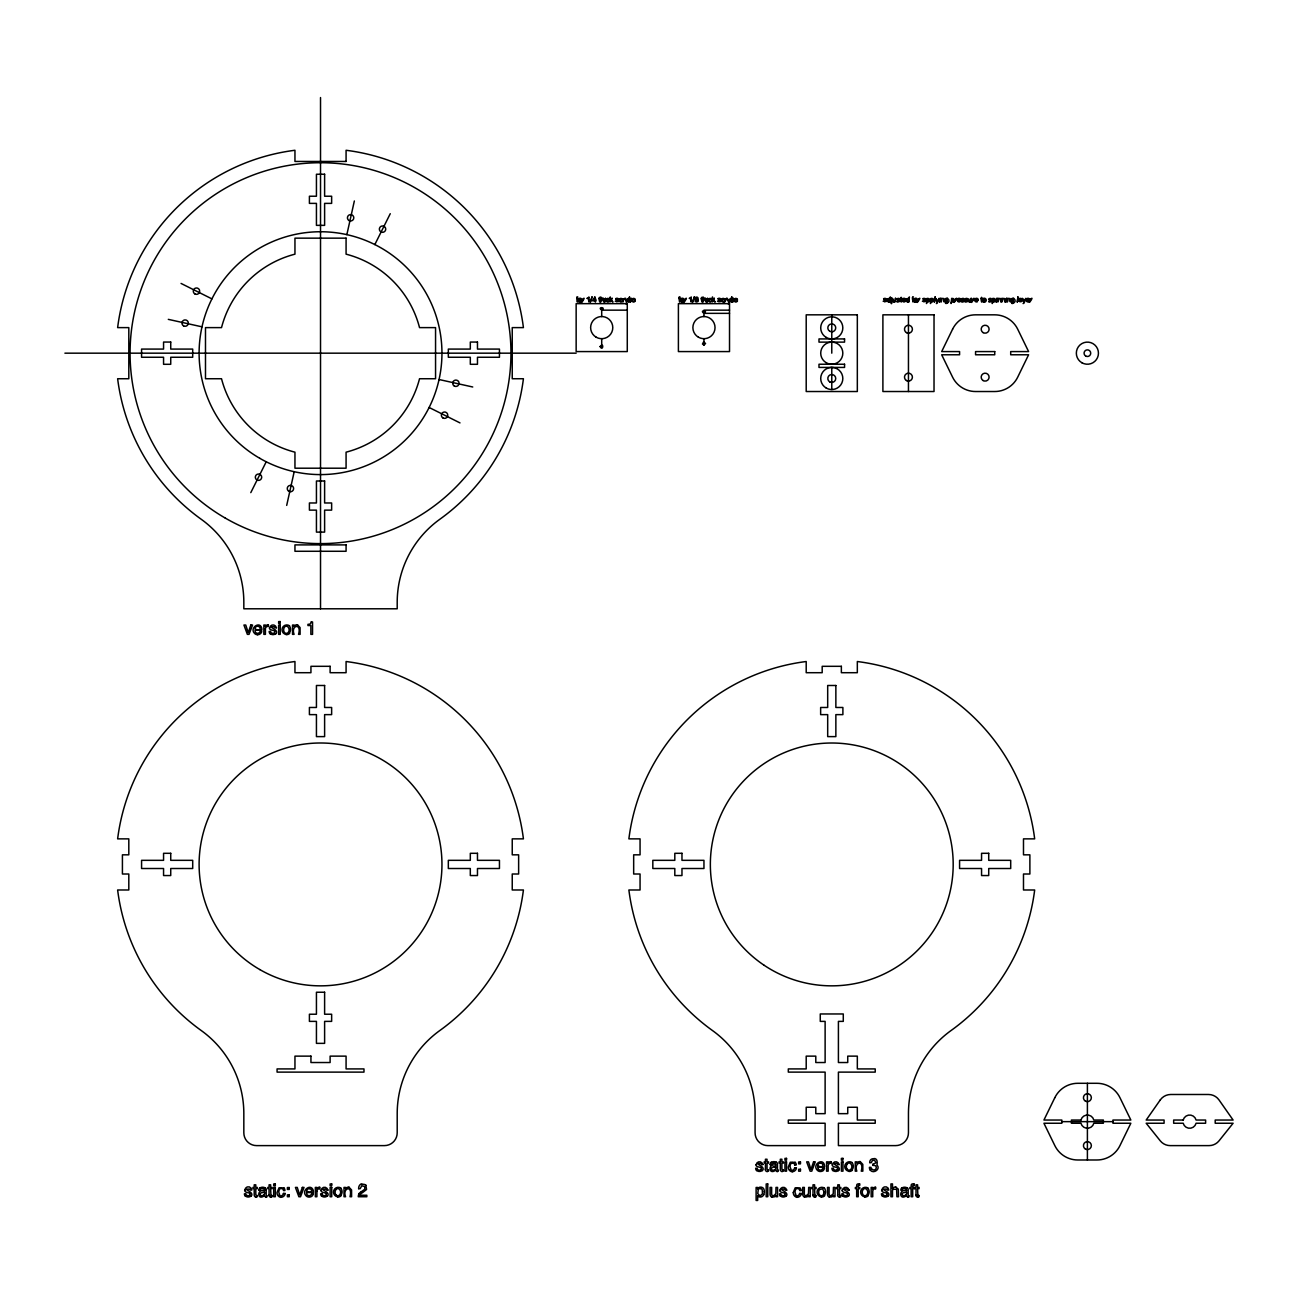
<?xml version="1.0" encoding="UTF-8"?>
<svg xmlns="http://www.w3.org/2000/svg" width="1298" height="1298" viewBox="0 0 1298 1298"><rect width="100%" height="100%" fill="white"/><g stroke="black" fill="none" stroke-linecap="round" stroke-linejoin="round"><path stroke-width="1.5" d="M891.288 302.645C891.872 289.243 892.521 307.35 891.028 302.969M895.263 301.493C895.49 292.748 896.318 303.57 893.576 301.266M970.936 301.493C971.245 292.877 971.861 303.716 969.265 301.266M885.658 299.449L884.133 298.994M924.874 299.449L923.413 298.929M1021.153 299.449L1019.611 299.027M899.06 301.039L897.389 301.396M963.635 301.039L962.013 301.428M967.205 301.039L965.534 301.396M990.974 301.039L989.303 301.396M617.734 300.665L616.55 301.639M719.984 300.665L718.8 301.639M885.658 300.665L884.473 301.639M924.89 300.665L923.689 301.639M1021.169 300.665L1019.936 301.639M941.845 299.708L941.196 302.045L941.196 298.329L943.922 298.556L944.246 302.045L943.565 299.319M998.503 299.708L997.854 302.045L997.854 298.329L1000.58 298.556L1000.904 302.045L1000.223 299.367M1002.462 299.708L1001.829 302.045L1001.829 298.329L1004.538 298.556L1004.863 302.045L1004.198 299.367M1008.011 299.708L1007.378 302.045L1007.378 298.329L1010.087 298.556L1010.412 302.045L1009.747 299.367M718.297 299.319L718.135 298.508M883.987 299.319C881.829 298.005 889.13 297.534 886.323 301.477M923.202 299.319C921.045 298.005 928.362 297.534 925.539 301.477M1019.482 299.319C1017.324 298.005 1024.641 297.534 1021.818 301.477M616.047 299.319L615.901 298.508M264.614 1190.493L264.224 1188.968L262.472 1188.514M906.604 1190.493L906.329 1189.082L904.592 1188.514M576.831 297.323L576.766 298.345M679.081 297.323L679.016 298.345M912.51 297.323L912.445 298.345M286.696 505.393L294.192 471.709M346.858 234.646L354.354 200.963M775.847 1164.955L775.474 1163.414L773.705 1162.943M763.808 1194.744L764.295 1192.602A10.287 10.287 0 0 0 764.311 1191.596M250.79 492.64L266.22 461.78M374.83 244.576L390.26 213.699M264.484 1190.769C256.533 1188.335 257.134 1201.591 264.695 1195.49A1.85 1.85 0 0 0 266.074 1197.227M775.733 1165.198C767.751 1162.602 768.416 1176.085 775.944 1169.936A1.85 1.85 0 0 0 777.307 1171.672M906.523 1190.688C898.443 1188.319 899.157 1201.575 906.685 1195.49A1.85 1.85 0 0 0 908.065 1197.227M284.23 627.242C287.231 623.705 290.736 629.319 288.448 632.175A2.45 2.45 0 0 1 284.311 632.304A4.949 4.949 0 0 1 284.343 627.307M335.728 1189.601C338.729 1186.08 342.218 1191.678 339.93 1194.549A2.45 2.45 0 0 1 335.809 1194.679M846.977 1164.046C849.979 1160.509 853.467 1166.123 851.18 1168.979A2.45 2.45 0 0 1 847.059 1169.109M862.845 1189.601C865.847 1186.08 869.352 1191.678 867.064 1194.549A2.45 2.45 0 0 1 862.927 1194.679A4.949 4.949 0 0 1 862.959 1189.666M583.224 298.848C586.647 295.327 578.486 308.178 583.159 298.962M623.64 298.848L625.652 298.329L626.658 301.363L628.346 298.329L626.885 302.304A3.488 3.488 0 0 1 626.009 303.91M685.474 298.848C688.995 295.344 680.509 308.113 685.409 298.962M725.89 298.848C729.346 295.344 720.974 308.064 725.825 298.962M918.903 298.848C922.586 295.409 913.597 308.324 918.838 298.962M955.75 298.848C959.449 295.441 950.525 308.259 955.685 298.962M973.192 298.848C976.907 295.441 967.805 308.291 973.111 298.962M1031.034 298.848C1034.717 295.457 1025.972 308.064 1030.969 298.962M576.896 297.177L577.74 296.869M679.146 297.177L679.99 296.869M912.575 297.177L913.419 296.869M697.886 299.075C699.168 296.236 693.83 296.528 695.322 299.14M617.751 301.59L615.268 301.25L617.426 299.789M719.936 301.655L717.518 301.25L719.676 299.789M885.625 301.655L883.192 301.25L885.35 299.789M924.841 301.655L922.424 301.25L924.582 299.789M1021.12 301.655L1018.703 301.25L1020.861 299.789M616.177 299.027L617.588 298.946M718.427 299.027L719.838 298.946M904.657 301.314L902.84 300.455L905.566 300.39A4.608 4.608 0 0 0 905.517 299.562M959.709 301.363L957.908 300.455L960.65 300.39A4.608 4.608 0 0 0 960.601 299.562M977.134 301.363L975.35 300.455L978.075 300.39M1028.649 301.363L1026.848 300.455L1029.59 300.39M275.906 633.813C280.011 629.206 264.792 626.334 274.689 626.756A1.85 1.85 0 0 1 275.062 627.729L276.539 627.729M251.163 1196.188C255.219 1191.613 240.081 1188.676 249.93 1189.13A1.85 1.85 0 0 1 250.319 1190.088L251.796 1190.088A3.375 3.375 0 0 0 244.9 1190.298M327.404 1196.188C331.607 1191.532 316.274 1188.79 326.171 1189.13A1.85 1.85 0 0 1 326.561 1190.088L328.037 1190.088M762.413 1170.618C766.696 1165.977 751.266 1163.122 761.18 1163.56A1.85 1.85 0 0 1 761.553 1164.533L763.029 1164.533M786.182 1196.188C790.206 1191.678 775.117 1188.66 784.966 1189.13A1.85 1.85 0 0 1 785.339 1190.088L786.815 1190.088M838.654 1170.618C842.743 1165.993 827.54 1163.122 837.421 1163.56A1.85 1.85 0 0 1 837.81 1164.533L839.287 1164.533M848.584 1196.188C852.737 1191.629 837.453 1188.611 847.367 1189.13A1.85 1.85 0 0 1 847.74 1190.088L849.216 1190.088M888.189 1196.188C892.245 1191.613 877.107 1188.676 886.972 1189.13A1.85 1.85 0 0 1 887.345 1190.088L888.822 1190.088A3.375 3.375 0 0 0 881.942 1190.298M893.284 1189.26L896.594 1189.26L896.918 1196.74L898.524 1196.74L898.33 1189.146L895.863 1187.216M894.971 301.866C891.986 304.446 892.635 294.906 893.495 300.941M970.644 301.866C967.497 304.413 968.503 294.662 969.168 300.941M697.691 299.254C700.563 302.775 692.629 302.71 695.696 299.384M326.22 1195.344L326.398 1193.381A7.139 7.139 0 0 0 325.052 1192.911L323.689 1192.554A6.522 6.522 0 0 1 321.904 1191.921A2.093 2.093 0 0 1 320.882 1190.266M761.212 1169.774L761.455 1167.875A7.139 7.139 0 0 0 760.044 1167.356L758.681 1166.983A6.522 6.522 0 0 1 756.912 1166.35A2.093 2.093 0 0 1 755.89 1164.712M837.47 1169.774L837.697 1167.875A7.139 7.139 0 0 0 836.285 1167.356L834.922 1166.983A6.522 6.522 0 0 1 833.154 1166.35A2.093 2.093 0 0 1 832.132 1164.712M847.399 1195.344L847.626 1193.43A7.139 7.139 0 0 0 846.231 1192.911L844.868 1192.554A6.522 6.522 0 0 1 843.1 1191.921A2.093 2.093 0 0 1 842.061 1190.266M249.897 1195.393L250.141 1193.381A7.139 7.139 0 0 0 248.794 1192.911L247.431 1192.554A6.522 6.522 0 0 1 245.663 1191.921A2.093 2.093 0 0 1 244.641 1190.266M784.917 1195.393L785.176 1193.381A7.139 7.139 0 0 0 783.83 1192.911L782.467 1192.554A6.522 6.522 0 0 1 780.698 1191.921A2.093 2.093 0 0 1 779.66 1190.266M886.923 1195.393L887.183 1193.381A7.139 7.139 0 0 0 885.836 1192.911L884.473 1192.554A6.522 6.522 0 0 1 882.689 1191.921A2.093 2.093 0 0 1 881.667 1190.266M361.298 1191.71L364.819 1189.211L364.657 1186.469L361.704 1185.837L360.179 1188.692L358.572 1188.692M263.478 1195.247C260.006 1197.665 258.497 1192.181 262.991 1192.473M774.728 1169.693C771.223 1172.159 769.795 1166.545 774.241 1166.902M905.469 1195.247C902.029 1197.697 900.569 1191.97 904.982 1192.473M897.681 298.816L898.816 299.011M962.272 298.816L963.392 299.011M965.826 298.816L966.961 299.011M989.595 298.816L990.731 299.011M361.315 1184.409L362.158 1184.263M601.818 310.141C606.783 307.042 596.593 306.62 601.704 310.157L627.275 310.157M599.838 302.093L598.913 298.832M702.072 302.093L701.163 298.832M936.345 303.57L937.188 303.229A8.242 8.242 0 0 0 937.594 302.304L939.071 298.329L937.383 301.363L935.663 298.329L937.042 302.158M768.27 1169.952L767.053 1169.433L767.037 1163.138L768.53 1163.138L768.53 1161.856L767.037 1161.856L767.037 1159.244L765.447 1159.244L765.447 1161.856L764.197 1161.856L764.197 1163.138L765.447 1163.138L765.447 1169.303M783.165 1169.952L781.899 1169.271L781.899 1163.138L783.392 1163.138L783.392 1161.856L781.899 1161.856L781.899 1159.244L780.309 1159.244L780.309 1161.856L779.06 1161.856L779.06 1163.138L780.309 1163.138L780.309 1169.303A2.239 2.239 0 0 0 782.159 1171.656M256.939 1195.523L255.82 1195.004L255.787 1188.692L257.28 1188.692L257.28 1187.41L255.787 1187.41L255.787 1184.814L254.213 1184.814L254.213 1187.41L252.948 1187.41L252.948 1188.692L254.213 1188.692L254.213 1194.858A2.239 2.239 0 0 0 256.047 1197.21M271.882 1195.523L271.087 1195.474M815.809 1195.523L815.03 1195.474M840.585 1195.523L839.79 1195.474M918.854 1195.507L918.027 1195.474M703.954 313.353C709.276 309.914 698.632 309.881 703.954 313.353L729.525 313.353M703.954 345.073L705.56 343.483L703.613 341.909L702.461 344.035L703.954 345.073L703.954 338.681M908.211 1196.934L908.357 1196.934A3.05 3.05 0 0 0 908.973 1196.853L909.217 1195.62M257.539 626.204C261.563 626.366 261.206 632.353 255.089 628.962A2.758 2.758 0 0 1 257.523 626.074M820.287 1163.008C824.295 1163.17 823.938 1169.174 817.837 1165.766M782.24 1171.315L782.37 1171.315A4.154 4.154 0 0 0 783.392 1171.185L783.392 1169.936M256.128 1196.886L256.258 1196.886A4.154 4.154 0 0 0 257.28 1196.74L257.28 1195.49M917.929 1196.886L918.059 1196.886A4.154 4.154 0 0 0 919.081 1196.74L919.081 1195.49M271.039 1196.886L271.12 1196.886A4.154 4.154 0 0 0 272.142 1196.74L272.142 1195.49M814.966 1196.886L815.047 1196.886A4.154 4.154 0 0 0 816.085 1196.74L816.069 1195.49M839.741 1196.886L839.822 1196.886A4.154 4.154 0 0 0 840.844 1196.74L840.844 1195.49M777.47 1171.364L777.616 1171.364A3.05 3.05 0 0 0 778.216 1171.283L778.476 1170.05M873.554 1164.079L875.907 1162.765L874.625 1160.25L872.467 1160.38L871.266 1162.667L869.709 1162.797A4.835 4.835 0 0 1 870.228 1160.412A3.326 3.326 0 0 1 872.516 1158.806C878.519 1156.94 877.107 1164.209 876.977 1165.02C880.985 1168.849 873.7 1174.203 870.39 1170.293M266.187 1196.934L266.366 1196.934A3.05 3.05 0 0 0 266.982 1196.853L267.226 1195.62M767.329 1171.315L767.507 1171.315A4.154 4.154 0 0 0 768.53 1171.185L768.53 1169.936M578.016 298.345L577.383 298.264A3.699 3.699 0 0 1 577.415 297.696M600.147 298.329L599.546 297.291L598.913 298.329M680.266 298.345L679.633 298.264A3.699 3.699 0 0 1 679.665 297.696M702.396 298.329L701.796 297.291L701.163 298.329M901.753 298.329L901.153 297.291L900.52 298.329M927.113 298.345L926.496 303.537L927.129 301.639A1.704 1.704 0 0 0 929.384 301.314A1.704 1.704 0 0 0 929.352 299.043A1.704 1.704 0 0 0 927.096 298.816M931.072 298.345L930.455 303.537L931.088 301.639A1.704 1.704 0 0 0 933.359 301.314A1.704 1.704 0 0 0 933.327 299.043A1.704 1.704 0 0 0 931.055 298.816M947.605 298.362C952.197 302.093 944.068 305.16 945.674 302.515M951.677 298.345L951.061 303.537L951.694 301.639M982.18 298.329L981.58 297.291L980.947 298.329M992.873 298.345L992.256 303.537L992.889 301.639A1.704 1.704 0 0 0 995.16 301.314A1.704 1.704 0 0 0 995.128 299.043A1.704 1.704 0 0 0 992.856 298.816M1013.77 298.362C1018.297 302.077 1010.331 305.225 1011.84 302.515M587.134 298.524L588.302 298.524L588.967 302.045L588.967 297.08M689.384 298.524L690.552 298.524L691.217 302.045L691.217 297.08M578.016 298.832L577.383 302.045L576.766 298.832M600.147 298.832L599.546 301.266M680.266 298.832L679.633 302.045L679.016 298.832M702.396 298.832L701.796 301.266M901.753 298.832L901.153 301.266M913.678 298.832L913.062 302.045L912.445 298.832M982.18 298.832L981.58 301.266M898.962 299.4C900.877 297.339 894.111 298.637 897.81 300.373M963.538 299.4C965.517 297.388 958.638 298.589 962.402 300.373M967.107 299.4C969.022 297.339 962.272 298.637 965.955 300.373M990.877 299.4C992.613 297.242 986.058 298.67 989.725 300.373M609.265 299.578C606.555 296.317 605.777 303.618 609.265 300.73M622.326 299.578C619.584 296.285 618.854 303.635 622.326 300.73M634.998 299.578C632.272 296.301 631.542 303.635 634.998 300.73M711.515 299.578C708.789 296.301 708.027 303.635 711.515 300.73M724.576 299.578C721.818 296.252 721.071 303.586 724.576 300.73M737.248 299.578C734.554 296.317 733.776 303.618 737.248 300.73M889.795 302.045L890.363 296.918L889.763 298.8A1.704 1.704 0 0 0 887.475 299.173A1.704 1.704 0 0 0 887.572 301.444A1.704 1.704 0 0 0 889.844 301.59M908.811 302.045L909.379 296.918L908.778 298.8A1.704 1.704 0 0 0 906.491 299.173A1.704 1.704 0 0 0 906.588 301.444A1.704 1.704 0 0 0 908.86 301.59M729.525 310.157L703.954 310.157L703.954 316.55M64.9 353.17L576.15 353.17M311.309 621.953L312.542 621.953L312.542 634.365L310.871 634.365L310.871 625.539L307.934 625.539L307.934 624.338A7.545 7.545 0 0 0 310.319 623.851A3.213 3.213 0 0 0 311.196 621.953M1061.829 1121.65L1112.954 1121.65M770.136 1164.695L771.596 1164.695A2.288 2.288 0 0 1 773.722 1162.716M794.733 1164.987L796.258 1164.987A3.926 3.926 0 0 0 795.155 1162.262M794.733 1167.875L796.258 1167.875M822.948 1168.249L824.49 1168.249A3.991 3.991 0 0 1 823.273 1170.39M258.886 1190.266L260.346 1190.266M902.337 1190.266L900.877 1190.266A2.937 2.937 0 0 1 901.899 1187.767M801.207 1190.542L799.698 1190.542A2.872 2.872 0 0 0 799.065 1189.098A2.255 2.255 0 0 0 797.475 1188.595M306.539 1192.57L313.37 1192.408A11.504 11.504 0 0 0 313.256 1190.526M283.483 1193.43L285.008 1193.43M799.698 1193.43L801.207 1193.43M311.698 1193.803L313.24 1193.803M322.164 1193.803L320.655 1193.803A3.667 3.667 0 0 0 321.563 1196.172M360.017 1195.247L366.831 1195.247L366.831 1196.74L358.28 1196.74A7.399 7.399 0 0 1 358.913 1193.917M981.645 302.109L980.947 298.832M901.218 302.109L900.52 298.832M830.801 1161.661L830.606 1161.645A2.401 2.401 0 0 0 828.968 1162.327A4.04 4.04 0 0 0 828.043 1163.446L828.075 1161.856L826.583 1161.856L826.583 1171.169L828.156 1171.169L828.156 1165.815A2.531 2.531 0 0 1 830.606 1163.203M875.387 1187.216L875.209 1187.199A2.401 2.401 0 0 0 873.554 1187.881A4.04 4.04 0 0 0 872.629 1189L872.662 1187.41L871.169 1187.41L871.169 1196.74L872.743 1196.74L872.743 1191.369A2.531 2.531 0 0 1 875.193 1188.757M268.053 624.841L267.988 624.841A2.401 2.401 0 0 0 266.236 625.506A4.04 4.04 0 0 0 265.295 626.626L265.344 625.036L263.851 625.036L263.851 634.365L265.409 634.365L265.409 628.995M1023.067 303.57L1023.944 303.229A8.242 8.242 0 0 0 1024.365 302.304L1025.842 298.329L1024.154 301.363L1022.435 298.329L1023.814 302.158M319.551 1187.216L319.519 1187.216A2.401 2.401 0 0 0 317.718 1187.881A4.04 4.04 0 0 0 316.793 1189L316.826 1187.41L315.333 1187.41L315.333 1196.74L316.907 1196.74L316.907 1191.369M297.518 624.857L300.081 627.567L300.114 634.365L298.524 634.365C302.045 622.586 290.492 625.068 294.078 634.365L292.521 634.365L292.521 625.036L293.997 625.036L293.997 626.366M860.266 1161.661L862.813 1164.371L862.845 1171.169L861.255 1171.169C864.598 1159.406 853.419 1161.807 856.826 1171.169L855.252 1171.169L855.252 1161.856L856.745 1161.856L856.745 1163.17A4.072 4.072 0 0 1 860.266 1161.564M349.016 1187.232L351.563 1189.941L351.596 1196.74L350.006 1196.74C353.186 1184.425 342.023 1187.946 345.576 1196.74L344.002 1196.74L344.002 1187.41L345.495 1187.41L345.495 1188.741M168.302 319.357L202.001 326.836M439.049 379.519L472.748 386.999M829.503 1196.853L830.152 1196.967A5.208 5.208 0 0 0 830.785 1196.983A3.31 3.31 0 0 0 833.592 1195.377L833.543 1196.74L835.02 1196.74L835.02 1187.41L833.446 1187.41L833.267 1193.706L831.288 1195.572A3.277 3.277 0 0 1 830.769 1195.604M804.728 1196.853L805.377 1196.967A5.208 5.208 0 0 0 806.009 1196.983A3.31 3.31 0 0 0 808.816 1195.377L808.768 1196.74L810.244 1196.74L810.244 1187.41L808.686 1187.41L808.492 1193.706L806.529 1195.572A3.277 3.277 0 0 1 805.993 1195.604M772.05 1196.853L772.699 1196.967A5.208 5.208 0 0 0 773.332 1196.983A3.31 3.31 0 0 0 776.139 1195.377L776.09 1196.74L777.567 1196.74L777.567 1187.41L775.993 1187.41L775.847 1193.592L774.03 1195.555A3.277 3.277 0 0 1 773.316 1195.604M990.325 299.903C994.544 301.931 986.675 302.759 989.157 301.12M966.556 299.903C970.774 301.947 962.921 302.726 965.388 301.12M962.986 299.903C967.205 301.963 959.417 302.759 961.834 301.12M898.411 299.903C902.629 301.947 894.76 302.726 897.243 301.12M181.055 283.435L211.915 298.881M429.119 407.475L459.995 422.905M917.881 1195.409L917.589 1188.692L919.081 1188.692L919.081 1187.41L917.589 1187.41L917.589 1184.814L916.015 1184.814L916.015 1187.41L914.749 1187.41L914.749 1188.692L916.015 1188.692L916.015 1194.858M839.579 1195.361L839.352 1188.692L840.844 1188.692L840.844 1187.41L839.352 1187.41L839.352 1184.814L837.778 1184.814L837.778 1187.41L836.512 1187.41L836.512 1188.692L837.778 1188.692L837.778 1194.858M814.884 1195.409L814.592 1188.692L816.069 1188.692L816.069 1187.41L814.592 1187.41L814.592 1184.814L813.002 1184.814L813.002 1187.41L811.737 1187.41L811.737 1188.692L813.002 1188.692L813.002 1194.858M270.941 1195.409L270.649 1188.692L272.142 1188.692L272.142 1187.41L270.649 1187.41L270.649 1184.814L269.075 1184.814L269.075 1187.41L267.81 1187.41L267.81 1188.692L269.075 1188.692L269.075 1194.858M795.074 1162.343L790.271 1162.229L788.275 1167.016A4.494 4.494 0 0 0 792.218 1171.818M283.824 1187.913L279.038 1187.784L277.026 1192.586A4.494 4.494 0 0 0 280.985 1197.389M1011.548 301.671C1014.436 301.574 1014.16 303.115 1012.018 302.905M945.382 301.671C948.384 301.574 947.881 303.213 945.853 302.905M365.906 1185.382L366.555 1189.503L362.466 1192.684A5.711 5.711 0 0 0 359.773 1195.101M728.567 302.158L727.188 298.329L728.908 301.363L730.596 298.329L729.135 302.304A3.488 3.488 0 0 1 728.259 303.91M626.317 302.158C624.549 291.515 621.677 308.372 623.575 298.962M313.24 1190.526C311.244 1182.867 300.73 1190.542 306.068 1195.799A4.072 4.072 0 0 0 309.021 1197.081A5.435 5.435 0 0 0 310.303 1196.934A4.121 4.121 0 0 0 312.104 1196.026A3.991 3.991 0 0 0 313.272 1193.819M720.65 301.574L720.617 299.4M618.4 301.574L618.367 299.4M793.24 1192.586L795.236 1187.784L800.022 1187.913A3.926 3.926 0 0 1 801.109 1190.542M1087.4 1083.295L1087.4 1159.99M914.246 1183.808L914.246 1185.236M908.454 314.83L908.454 391.525M908.178 1195.134L908.178 1189.763A2.288 2.288 0 0 0 907.059 1187.686M892.489 1188.676L892.489 1183.906L890.931 1183.906L890.931 1196.74L892.489 1196.74L892.489 1191.791A3.732 3.732 0 0 1 893.138 1189.179M875.712 1187.248L875.712 1188.903M872.791 1164.03L872.791 1165.426M859.779 1183.808L859.779 1185.236M831.775 314.83L831.775 353.17M831.775 367.431L831.775 389.53M831.126 1161.694L831.126 1163.332M777.437 1169.563L777.437 1164.209A2.288 2.288 0 0 0 776.318 1162.116M757.626 1188.692L757.626 1187.459L756.117 1187.459L756.117 1200.455L757.675 1200.455L757.675 1195.685M706.063 299.66L706.063 302.045L704.619 298.8L703.029 302.045L703.029 296.918L703.646 298.832M603.813 299.66L603.813 302.045L602.418 298.8L600.779 302.045L600.779 296.918L601.396 298.832M601.704 308.551L601.704 316.55M601.704 338.681L601.704 346.663M320.525 97.545L320.525 608.794M319.876 1187.248L319.876 1188.903M268.378 624.873L268.378 626.528M266.187 1189.763L266.187 1195.134M691.039 297.339A2.093 2.093 0 0 1 689.384 298.134M703.419 298.654A1.655 1.655 0 0 1 706.388 299.66M711.791 300.844A1.801 1.801 0 0 1 709.049 301.639A1.801 1.801 0 0 1 708.984 298.783A1.801 1.801 0 0 1 711.758 299.465M718.281 298.67A1.639 1.639 0 0 1 720.828 299.157M724.852 300.844A1.801 1.801 0 0 1 722.126 301.639A1.801 1.801 0 0 1 722.061 298.783A1.801 1.801 0 0 1 724.819 299.465M737.524 300.844A1.801 1.801 0 0 1 734.782 301.639A1.801 1.801 0 0 1 734.717 298.783A1.801 1.801 0 0 1 737.491 299.465M588.789 297.339A2.093 2.093 0 0 1 587.134 298.134M601.169 298.654A1.655 1.655 0 0 1 604.138 299.66M609.541 300.844A1.801 1.801 0 0 1 606.799 301.639A1.801 1.801 0 0 1 606.734 298.783A1.801 1.801 0 0 1 609.508 299.465M616.031 298.67A1.639 1.639 0 0 1 618.578 299.157M622.602 300.844A1.801 1.801 0 0 1 619.876 301.639A1.801 1.801 0 0 1 619.811 298.783A1.801 1.801 0 0 1 622.569 299.465M635.274 300.844A1.801 1.801 0 0 1 632.532 301.639A1.801 1.801 0 0 1 632.483 298.783A1.801 1.801 0 0 1 635.241 299.465M1029.006 301.655A1.817 1.817 0 0 1 1026.426 300.99A1.817 1.817 0 0 1 1027.286 298.459A1.817 1.817 0 0 1 1029.736 299.481M1029.541 299.562A4.608 4.608 0 0 1 1029.574 300.325M1011.807 301.363A1.833 1.833 0 0 1 1013.478 298.216M977.491 301.655A1.817 1.817 0 0 1 974.912 300.99A1.817 1.817 0 0 1 975.771 298.459A1.817 1.817 0 0 1 978.221 299.481M978.027 299.562A4.608 4.608 0 0 1 978.059 300.325M960.066 301.655A1.817 1.817 0 0 1 957.486 300.99A1.817 1.817 0 0 1 958.346 298.459A1.817 1.817 0 0 1 960.796 299.481M951.661 298.816A1.704 1.704 0 0 1 953.916 299.043A1.704 1.704 0 0 1 953.949 301.314A1.704 1.704 0 0 1 951.71 301.607M945.642 301.363A1.833 1.833 0 0 1 947.313 298.216M904.998 301.655A1.817 1.817 0 0 1 902.418 300.99A1.817 1.817 0 0 1 903.262 298.459A1.817 1.817 0 0 1 905.728 299.481M257.523 634.722A4.072 4.072 0 0 1 254.57 633.44C249.151 628.07 259.876 620.606 261.742 628.151A11.504 11.504 0 0 1 261.855 630.033L255.057 630.195A4.17 4.17 0 0 0 255.674 632.499A2.612 2.612 0 0 0 260.119 631.412L261.758 631.445A3.991 3.991 0 0 1 260.541 633.57A4.121 4.121 0 0 1 258.805 634.544A5.435 5.435 0 0 1 257.539 634.69M265.376 629.011A2.531 2.531 0 0 1 267.859 626.382M270.065 633.797A3.667 3.667 0 0 1 269.173 631.445L270.665 631.445A2.353 2.353 0 0 0 271.039 632.661A2.969 2.969 0 0 0 274.559 632.889L274.9 631.023A7.139 7.139 0 0 0 273.553 630.536L272.191 630.179A6.522 6.522 0 0 1 270.422 629.546A2.093 2.093 0 0 1 269.384 627.891M269.659 627.924A3.375 3.375 0 0 1 276.344 627.745M275.776 633.651A4.462 4.462 0 0 1 270.179 633.667M286.193 634.479A4.786 4.786 0 0 1 282.331 627.989A4.786 4.786 0 0 1 289.535 625.782M289.422 625.961A5.727 5.727 0 0 1 289.324 633.035M289.681 633.343A4.365 4.365 0 0 1 286.16 634.625M293.965 626.334A4.072 4.072 0 0 1 297.534 624.76M245.322 1196.172A3.667 3.667 0 0 1 244.413 1193.803L245.922 1193.803A2.353 2.353 0 0 0 246.279 1195.02A2.969 2.969 0 0 0 249.816 1195.263M251.033 1196.026A4.462 4.462 0 0 1 245.419 1196.042M263.494 1195.28A2.32 2.32 0 0 0 264.662 1193.251L264.63 1191.986A4.559 4.559 0 0 1 262.991 1192.44M260.152 1190.234A2.288 2.288 0 0 1 262.472 1188.287M258.967 1190.25A2.937 2.937 0 0 1 259.908 1187.767M265.068 1187.686A2.288 2.288 0 0 1 266.204 1189.763M260.038 1187.913A5.062 5.062 0 0 1 265.003 1187.816M270.909 1197.21A2.239 2.239 0 0 1 268.897 1194.858M283.921 1187.832A3.926 3.926 0 0 1 284.911 1190.542L283.483 1190.542A2.872 2.872 0 0 0 282.867 1189.098A2.255 2.255 0 0 0 281.26 1188.595M285.219 1193.462A4.283 4.283 0 0 1 281.033 1197.275M283.386 1193.43A2.564 2.564 0 0 1 278.924 1195.036M279.654 1194.436A4.365 4.365 0 0 1 280.968 1188.059M306.588 1192.57A4.17 4.17 0 0 0 307.172 1194.874A2.612 2.612 0 0 0 311.617 1193.787M316.858 1191.369A2.531 2.531 0 0 1 319.357 1188.757M322.196 1193.803A2.353 2.353 0 0 0 322.521 1195.02A2.969 2.969 0 0 0 326.058 1195.263M321.141 1190.298A3.375 3.375 0 0 1 327.842 1190.12M327.274 1196.026A4.462 4.462 0 0 1 321.677 1196.042M337.675 1196.837A4.786 4.786 0 0 1 333.813 1190.363A4.786 4.786 0 0 1 341.033 1188.157M340.92 1188.335A5.727 5.727 0 0 1 340.822 1195.409M341.163 1195.718A4.365 4.365 0 0 1 337.658 1196.999M335.744 1194.712A4.949 4.949 0 0 1 335.825 1189.666M345.463 1188.708A4.072 4.072 0 0 1 349.016 1187.135M358.848 1193.868A6.198 6.198 0 0 1 361.331 1191.775M358.686 1188.676A4.835 4.835 0 0 1 361.055 1183.954M362.191 1184.409A4.543 4.543 0 0 1 366.02 1185.236M756.556 1170.601A3.667 3.667 0 0 1 755.663 1168.249L757.156 1168.249A2.353 2.353 0 0 0 757.529 1169.466A2.969 2.969 0 0 0 761.066 1169.709M756.15 1164.728A3.375 3.375 0 0 1 762.835 1164.566M762.283 1170.472A4.462 4.462 0 0 1 756.669 1170.472M767.296 1171.656A2.239 2.239 0 0 1 765.285 1169.287M774.744 1169.725A2.32 2.32 0 0 0 775.912 1167.697L775.863 1166.431A4.559 4.559 0 0 1 774.241 1166.87M770.217 1164.695A2.937 2.937 0 0 1 771.158 1162.197M771.288 1162.359A5.062 5.062 0 0 1 776.253 1162.245M796.469 1167.892A4.283 4.283 0 0 1 792.283 1171.705M794.116 1163.543A2.872 2.872 0 0 1 794.717 1164.987M794.619 1167.875A2.564 2.564 0 0 1 790.174 1169.482M790.904 1168.865A4.365 4.365 0 0 1 792.218 1162.489M792.51 1163.04A2.255 2.255 0 0 1 794.149 1163.479M823.354 1170.472A4.121 4.121 0 0 1 821.553 1171.348A5.435 5.435 0 0 1 820.271 1171.494A4.072 4.072 0 0 1 817.302 1170.244C811.883 1164.874 822.608 1157.41 824.473 1164.955A11.504 11.504 0 0 1 824.587 1166.837L817.789 1167.016A4.17 4.17 0 0 0 818.405 1169.32M817.886 1165.766A2.758 2.758 0 0 1 820.271 1162.878M822.867 1168.232A2.612 2.612 0 0 1 818.421 1169.32M832.813 1170.601A3.667 3.667 0 0 1 831.904 1168.249L833.413 1168.249A2.353 2.353 0 0 0 833.77 1169.466A2.969 2.969 0 0 0 837.307 1169.709M832.391 1164.728A3.375 3.375 0 0 1 839.076 1164.566M838.524 1170.472A4.462 4.462 0 0 1 832.91 1170.472M848.924 1171.283A4.786 4.786 0 0 1 845.063 1164.809A4.786 4.786 0 0 1 852.283 1162.602M852.169 1162.765A5.727 5.727 0 0 1 852.056 1169.855M852.413 1170.147A4.365 4.365 0 0 1 848.892 1171.445M846.994 1169.157A4.949 4.949 0 0 1 847.075 1164.111M870.358 1170.325A4.624 4.624 0 0 1 869.417 1167.34L871.023 1167.34A4.559 4.559 0 0 0 871.429 1169.125M873.44 1165.458A4.251 4.251 0 0 1 875.647 1165.864A2.564 2.564 0 0 1 875.452 1169.417A2.564 2.564 0 0 1 871.785 1168.881M760.563 1188.546A2.272 2.272 0 0 1 762.234 1189.731L762.478 1193.787L760.433 1195.669A3.148 3.148 0 0 1 759.784 1195.653L757.74 1193.625L758.308 1189.471A2.174 2.174 0 0 1 759.768 1188.579A3.05 3.05 0 0 1 760.547 1188.595M757.578 1188.66A3.797 3.797 0 0 1 763.37 1188.254A5.289 5.289 0 0 1 764.246 1191.596M757.691 1195.669A4.381 4.381 0 0 0 758.6 1196.61A3.586 3.586 0 0 0 763.678 1194.695M773.219 1195.945A2.207 2.207 0 0 1 771.629 1193.592L771.661 1187.41L770.071 1187.41L770.071 1193.754A3.472 3.472 0 0 0 771.839 1197.227M780.341 1196.172A3.667 3.667 0 0 1 779.449 1193.803L780.942 1193.803A2.353 2.353 0 0 0 781.299 1195.02A2.969 2.969 0 0 0 784.836 1195.263M779.936 1190.298A3.375 3.375 0 0 1 786.62 1190.12M786.053 1196.026A4.462 4.462 0 0 1 780.455 1196.042M797.183 1197.389A4.494 4.494 0 0 1 793.338 1192.586M801.418 1193.462A4.283 4.283 0 0 1 797.248 1197.275M799.584 1193.43A2.564 2.564 0 0 1 795.139 1195.036M795.869 1194.436A4.365 4.365 0 0 1 797.183 1188.059M805.896 1195.945A2.207 2.207 0 0 1 804.306 1193.592L804.354 1187.41L802.748 1187.41L802.748 1193.754A3.472 3.472 0 0 0 804.517 1197.227M814.852 1197.21A2.239 2.239 0 0 1 812.84 1194.858M821.228 1196.837A4.786 4.786 0 0 1 817.367 1190.363A4.786 4.786 0 0 1 824.571 1188.157M824.457 1188.335A5.727 5.727 0 0 1 824.36 1195.409M824.717 1195.718A4.365 4.365 0 0 1 821.196 1196.999M830.655 1195.945A2.207 2.207 0 0 1 829.065 1193.592L829.114 1187.41L827.524 1187.41L827.524 1193.754A3.472 3.472 0 0 0 829.292 1197.227M839.628 1197.21A2.239 2.239 0 0 1 837.616 1194.858M842.743 1196.172A3.667 3.667 0 0 1 841.85 1193.803L843.343 1193.803A2.353 2.353 0 0 0 843.7 1195.02A2.969 2.969 0 0 0 847.237 1195.263M842.337 1190.298A3.375 3.375 0 0 1 849.022 1190.12M848.454 1196.026A4.462 4.462 0 0 1 842.856 1196.042M859.098 1183.873A2.726 2.726 0 0 0 857.005 1184.376A3.002 3.002 0 0 0 856.712 1185.999L856.664 1187.459L855.366 1187.459L855.366 1188.692L856.664 1188.692L856.664 1196.74L858.205 1196.74L858.205 1188.692L859.779 1188.692L859.779 1187.459L858.238 1187.281A9.264 9.264 0 0 1 858.319 1185.577L858.741 1185.269A2.71 2.71 0 0 1 859.422 1185.22M864.809 1196.837A4.786 4.786 0 0 1 860.947 1190.363A4.786 4.786 0 0 1 868.151 1188.157M868.038 1188.335A5.727 5.727 0 0 1 867.94 1195.409M868.297 1195.718A4.365 4.365 0 0 1 864.776 1196.999M882.348 1196.172A3.667 3.667 0 0 1 881.456 1193.803L882.948 1193.803A2.353 2.353 0 0 0 883.305 1195.02A2.969 2.969 0 0 0 886.842 1195.263M888.059 1196.026A4.462 4.462 0 0 1 882.462 1196.042M892.424 1188.627A4.219 4.219 0 0 1 895.88 1186.94M905.485 1195.28A2.32 2.32 0 0 0 906.653 1193.251L906.621 1191.986A4.559 4.559 0 0 1 904.982 1192.44M902.142 1190.234A2.288 2.288 0 0 1 904.463 1188.287M902.029 1187.913A5.062 5.062 0 0 1 906.994 1187.816M913.581 1183.873A2.726 2.726 0 0 0 911.472 1184.376A3.002 3.002 0 0 0 911.196 1185.999L911.131 1187.459L909.849 1187.459L909.849 1188.692L911.131 1188.692L911.131 1196.74L912.689 1196.74L912.689 1188.692L914.246 1188.692L914.246 1187.459L912.705 1187.281A9.264 9.264 0 0 1 912.802 1185.577L913.224 1185.269A2.71 2.71 0 0 1 913.906 1185.22M917.864 1197.21A2.239 2.239 0 0 1 915.836 1194.858M927.096 300.244C930.033 304.365 928.557 295.279 927.096 300.179M931.055 300.244C933.96 304.413 932.564 295.23 931.072 300.179M945.561 300.227C948.416 304.251 947.167 295.36 945.577 300.098M951.661 300.244C954.63 304.349 953.138 295.246 951.661 300.179M992.873 300.244C995.777 304.413 994.365 295.165 992.873 300.179M1011.726 300.227C1014.484 304.316 1013.365 295.392 1011.742 300.098M581.147 300.13C579.881 305.354 577.805 296.09 581.147 300.13M683.397 300.13C682.05 305.468 680.12 295.993 683.397 300.13M824.052 1191.921L823.467 1194.549A2.45 2.45 0 0 1 819.346 1194.679A4.949 4.949 0 0 1 819.379 1189.666L822.591 1188.757L824.052 1191.921M889.779 300.195C888.416 305.257 886.729 296.074 889.779 300.195M908.795 300.195C907.416 305.29 905.793 296.025 908.795 300.195M916.826 300.13C915.463 305.484 913.565 295.993 916.826 300.13M985.36 300.13C983.998 305.354 982.115 296.009 985.36 300.13M697.626 300.682C696.75 297.307 694.17 303.213 697.61 300.86M695.696 298.362L697.464 298.41L695.696 298.329M600.114 346.55C602.97 352.196 604.187 341.455 600.114 346.55M902.856 299.838C907.383 300.552 902.905 297.291 902.856 299.773M957.94 299.838C962.451 300.779 958.102 297.193 957.94 299.773M975.366 299.838C979.974 300.601 975.301 297.307 975.366 299.773M1026.88 299.838C1031.488 300.601 1026.815 297.307 1026.88 299.773M592.034 296.934L590.412 302.045L592.034 296.934M694.284 296.934L692.661 302.045L694.284 296.934M250.839 625.036L248.243 632.629L245.744 625.036L243.927 625.036L247.366 634.365L249.038 634.365L252.558 625.036L250.839 625.036M302.337 1187.41L299.724 1195.004L297.242 1187.41L295.425 1187.41L298.864 1196.74L300.536 1196.74L304.04 1187.41L302.337 1187.41M813.57 1161.856L810.974 1169.433L808.492 1161.856L806.675 1161.856L810.114 1171.169L811.769 1171.169L815.29 1161.856L813.57 1161.856M952.586 329.205L941.683 351.58L959.579 351.58L959.579 354.776L941.683 354.776L952.586 377.15A25.554 25.554 0 0 0 975.561 391.525L994.722 391.525A25.554 25.554 0 0 0 1017.713 377.15L1028.6 354.776L1010.704 354.776L1010.704 351.58L1028.6 351.58L1017.713 329.205A25.554 25.554 0 0 0 994.722 314.83L975.561 314.83A25.554 25.554 0 0 0 952.586 329.205M1054.836 1097.67L1043.933 1120.044L1061.829 1120.044L1061.829 1123.241L1043.933 1123.241L1054.836 1145.615A25.554 25.554 0 0 0 1077.811 1159.99L1096.972 1159.99A25.554 25.554 0 0 0 1119.947 1145.615L1130.85 1123.241L1112.954 1123.241L1112.954 1120.044L1130.85 1120.044L1119.947 1097.67A25.554 25.554 0 0 0 1096.972 1083.295L1077.811 1083.295A25.554 25.554 0 0 0 1054.836 1097.67M1160.266 1099.941L1146.183 1120.044L1164.079 1120.044L1164.079 1123.241L1146.183 1123.241L1160.25 1140.812A12.785 12.785 0 0 0 1170.228 1145.615L1209.022 1145.615A12.785 12.785 0 0 0 1219 1140.877L1233.1 1123.241L1215.204 1123.241L1215.204 1120.044L1233.1 1120.044L1219.017 1099.941A12.785 12.785 0 0 0 1208.552 1094.49L1170.731 1094.49A12.785 12.785 0 0 0 1160.266 1099.941M594.744 298.021L593.154 300.292L594.744 300.292L594.744 298.021M594.857 297.047L592.569 300.828L594.76 300.828L595.376 302.045L596.123 300.292L594.857 297.047M612.088 298.329L610.466 299.903C610.222 290.817 609.492 306.085 610.466 300.649L612.964 302.045L611.455 299.724L612.088 298.329M714.338 298.329L712.716 299.903C712.472 290.817 711.742 306.085 712.716 300.649L715.214 302.045L713.705 299.724L714.338 298.329M309.167 1188.579L309.038 1188.579A2.758 2.758 0 0 0 306.636 1191.321C312.38 1194.225 313.175 1189.049 309.167 1188.579M346.079 161.455L294.954 161.455L294.954 150.276A204.5 204.5 0 0 0 117.631 327.615L128.81 327.615L128.81 378.74L117.631 378.74A204.5 204.5 0 0 0 201.239 519.281A102.25 102.25 0 0 1 243.829 602.321L243.829 608.794L397.204 608.794L397.204 602.321A102.25 102.25 0 0 1 439.811 519.281A204.5 204.5 0 0 0 523.419 378.74L512.239 378.74L512.239 327.615L523.419 327.615A204.5 204.5 0 0 0 346.079 150.276L346.079 161.455M324.614 174.24L316.436 174.24L316.436 196.225L309.411 196.225L309.411 203.38L316.436 203.38L316.436 225.365L324.614 225.365L324.614 203.38L331.639 203.38L331.639 196.225L324.614 196.225L324.614 174.24M346.079 238.151L294.954 238.151L294.954 254.165A102.25 102.25 0 0 0 221.52 327.615L205.49 327.615L205.49 378.74L221.52 378.74A102.25 102.25 0 0 0 294.954 452.175L294.954 468.205L346.079 468.205L346.079 452.175A102.25 102.25 0 0 0 419.53 378.74L435.56 378.74L435.56 327.615L419.53 327.615A102.25 102.25 0 0 0 346.079 254.165L346.079 238.151M629.53 296.934L628.913 302.045L629.53 296.934M731.78 296.934L731.163 302.045L731.78 296.934M935.112 296.934L934.495 302.045L935.112 296.934M1017.924 296.934L1017.291 302.045L1017.924 296.934M605.371 298.345L604.738 302.045L605.371 298.345M631.12 298.345L630.471 302.045L631.12 298.345M707.621 298.345L706.988 302.045L707.621 298.345M733.37 298.345L732.721 302.045L733.37 298.345M940.255 298.345L939.622 302.045L940.255 298.345M996.913 298.345L996.28 302.045L996.913 298.345M1006.421 298.345L1005.788 302.045L1006.421 298.345M627.275 303.651L576.15 303.651L576.15 351.58L627.275 351.58L627.275 303.651M729.525 303.651L678.4 303.651L678.4 351.58L729.525 351.58L729.525 303.651M857.329 314.83L806.204 314.83L806.204 391.525L857.329 391.525L857.329 314.83M934.025 314.83L882.9 314.83L882.9 391.525L934.025 391.525L934.025 314.83M844.56 338.924L818.989 338.924L818.989 342.12L844.56 342.12L844.56 338.924M170.736 342.055L163.564 342.055L163.564 349.081L141.579 349.081L141.579 357.258L163.564 357.258L163.564 364.3L170.736 364.3L170.736 357.258L192.704 357.258L192.704 349.081L170.736 349.081L170.736 342.055M477.469 342.055L470.314 342.055L470.314 349.081L448.329 349.081L448.329 357.258L470.314 357.258L470.314 364.3L477.469 364.3L477.469 357.258L499.454 357.258L499.454 349.081L477.469 349.081L477.469 342.055M994.739 351.58L975.561 351.58L975.561 354.776L994.739 354.776L994.739 351.58M844.56 364.235L818.989 364.235L818.989 367.431L844.56 367.431L844.56 364.235M324.614 480.99L316.436 480.99L316.436 502.975L309.411 502.975L309.411 510.13L316.436 510.13L316.436 532.115L324.614 532.115L324.614 510.13L331.639 510.13L331.639 502.975L324.614 502.975L324.614 480.99M346.079 544.9L294.954 544.9L294.954 551.277L346.079 551.277L346.079 544.9M280.238 621.58L278.648 621.58L278.648 623.348L280.238 623.348L280.238 621.58M280.238 625.084L278.648 625.084L278.648 634.365L280.238 634.365L280.238 625.084M330.114 666.312L310.936 666.312L310.936 672.705L294.954 672.705L294.954 661.526A204.5 204.5 0 0 0 117.631 838.865L128.81 838.865L128.81 854.83L122.418 854.83L122.418 874.008L128.81 874.008L128.81 889.99L117.631 889.99A204.5 204.5 0 0 0 201.239 1030.531A102.25 102.25 0 0 1 243.829 1113.57L243.829 1132.83A12.785 12.785 0 0 0 256.615 1145.615L384.435 1145.615A12.785 12.785 0 0 0 397.204 1132.83L397.204 1113.57A102.25 102.25 0 0 1 439.811 1030.531A204.5 204.5 0 0 0 523.419 889.99L512.239 889.99L512.239 874.008L518.632 874.008L518.632 854.83L512.239 854.83L512.239 838.865L523.419 838.865A204.5 204.5 0 0 0 346.079 661.526L346.079 672.705L330.114 672.705L330.114 666.312M841.364 666.312L822.186 666.312L822.186 672.705L806.204 672.705L806.204 661.526A204.5 204.5 0 0 0 628.881 838.865L640.06 838.865L640.06 854.83L633.667 854.83L633.667 874.008L640.06 874.008L640.06 889.99L628.881 889.99A204.5 204.5 0 0 0 712.472 1030.531A102.25 102.25 0 0 1 755.079 1113.57L755.079 1132.83A12.785 12.785 0 0 0 767.864 1145.615L825.122 1145.615L825.122 1123.241L788.308 1123.241L788.308 1120.044L806.204 1120.044L806.204 1107.259L815.793 1107.259L815.793 1113.652L825.122 1113.652L825.122 1072.116L788.308 1072.116L788.308 1068.919L806.204 1068.919L806.204 1056.134L815.793 1056.134L815.793 1062.527L825.122 1062.527L825.122 1021.38L820.271 1021.38L820.271 1013.965L843.278 1013.965L843.278 1021.38L838.411 1021.38L838.411 1062.527L847.74 1062.527L847.74 1056.134L857.329 1056.134L857.329 1068.919L875.225 1068.919L875.225 1072.116L838.411 1072.116L838.411 1113.652L847.74 1113.652L847.74 1107.259L857.329 1107.259L857.329 1120.044L875.225 1120.044L875.225 1123.241L838.411 1123.241L838.411 1145.615L895.685 1145.615A12.785 12.785 0 0 0 908.454 1132.83L908.454 1113.57A102.25 102.25 0 0 1 951.061 1030.531A204.5 204.5 0 0 0 1034.668 889.99L1023.489 889.99L1023.489 874.008L1029.882 874.008L1029.882 854.83L1023.489 854.83L1023.489 838.865L1034.668 838.865A204.5 204.5 0 0 0 857.329 661.526L857.329 672.705L841.364 672.705L841.364 666.312M324.614 685.49L316.436 685.49L316.436 707.475L309.411 707.475L309.411 714.63L316.436 714.63L316.436 736.615L324.614 736.615L324.614 714.63L331.639 714.63L331.639 707.475L324.614 707.475L324.614 685.49M835.863 685.49L827.686 685.49L827.686 707.475L820.644 707.475L820.644 714.63L827.686 714.63L827.686 736.615L835.863 736.615L835.863 714.63L842.889 714.63L842.889 707.475L835.863 707.475L835.863 685.49M170.736 853.305L163.564 853.305L163.564 860.331L141.579 860.331L141.579 868.508L163.564 868.508L163.564 875.55L170.736 875.55L170.736 868.508L192.704 868.508L192.704 860.331L170.736 860.331L170.736 853.305M477.469 853.305L470.314 853.305L470.314 860.331L448.329 860.331L448.329 868.508L470.314 868.508L470.314 875.55L477.469 875.55L477.469 868.508L499.454 868.508L499.454 860.331L477.469 860.331L477.469 853.305M681.969 853.305L674.814 853.305L674.814 860.331L652.829 860.331L652.829 868.508L674.814 868.508L674.814 875.55L681.969 875.55L681.969 868.508L703.954 868.508L703.954 860.331L681.969 860.331L681.969 853.305M988.719 853.305L981.564 853.305L981.564 860.331L959.579 860.331L959.579 868.508L981.564 868.508L981.564 875.55L988.719 875.55L988.719 868.508L1010.704 868.508L1010.704 860.331L988.719 860.331L988.719 853.305M324.614 992.24L316.436 992.24L316.436 1014.225L309.411 1014.225L309.411 1021.38L316.436 1021.38L316.436 1043.365L324.614 1043.365L324.614 1021.38L331.639 1021.38L331.639 1014.225L324.614 1014.225L324.614 992.24M310.936 1056.134L294.954 1056.134L294.954 1068.919L277.074 1068.919L277.074 1072.116L363.975 1072.116L363.975 1068.919L346.079 1068.919L346.079 1056.134L330.114 1056.134L330.114 1062.527L310.936 1062.527L310.936 1056.134M1080.942 1120.044L1071.418 1120.044L1071.418 1123.241L1080.942 1123.241A6.652 6.652 0 0 0 1093.841 1123.241L1103.365 1123.241L1103.365 1120.044L1093.841 1120.044A6.652 6.652 0 0 0 1080.942 1120.044M1183.192 1120.044L1173.668 1120.044L1173.668 1123.241L1183.192 1123.241A6.652 6.652 0 0 0 1196.091 1123.241L1205.615 1123.241L1205.615 1120.044L1196.091 1120.044A6.652 6.652 0 0 0 1183.192 1120.044M786.539 1158.384L784.949 1158.384L784.949 1160.169L786.539 1160.169L786.539 1158.384M842.97 1158.384L841.38 1158.384L841.38 1160.169L842.97 1160.169L842.97 1158.384M786.539 1161.888L784.949 1161.888L784.949 1171.169L786.539 1171.169L786.539 1161.888M800.46 1161.97L798.643 1161.97L798.643 1163.868L800.46 1163.868L800.46 1161.97M842.97 1161.888L841.38 1161.888L841.38 1171.169L842.97 1171.169L842.97 1161.888M800.46 1169.271L798.643 1169.271L798.643 1171.169L800.46 1171.169L800.46 1169.271M275.306 1183.954L273.7 1183.954L273.7 1185.723L275.306 1185.723L275.306 1183.954M331.736 1183.954L330.13 1183.954L330.13 1185.723L331.736 1185.723L331.736 1183.954M767.751 1183.954L766.193 1183.954L766.193 1196.74L767.751 1196.74L767.751 1183.954M275.306 1187.459L273.7 1187.459L273.7 1196.74L275.306 1196.74L275.306 1187.459M331.736 1187.459L330.13 1187.459L330.13 1196.74L331.736 1196.74L331.736 1187.459M289.227 1187.54L287.393 1187.54L287.393 1189.439L289.227 1189.439L289.227 1187.54M289.227 1194.841L287.393 1194.841L287.393 1196.74L289.227 1196.74L289.227 1194.841M1085.728 356.058A3.326 3.326 0 0 0 1090.726 353.17A3.326 3.326 0 0 0 1085.728 350.298A3.326 3.326 0 0 0 1085.728 356.058M1081.867 362.742A11.049 11.049 0 0 0 1098.449 353.17A11.049 11.049 0 0 0 1081.867 343.597A11.049 11.049 0 0 0 1081.867 362.742M1085.42 1101.11A3.959 3.959 0 0 0 1091.358 1097.686A3.959 3.959 0 0 0 1085.42 1094.246A3.959 3.959 0 0 0 1085.42 1101.11M1085.42 1149.038A3.959 3.959 0 0 0 1091.358 1145.615A3.959 3.959 0 0 0 1085.42 1142.175A3.959 3.959 0 0 0 1085.42 1149.038M763.711 964.982A121.428 121.428 0 0 0 952.878 873.083A121.428 121.428 0 0 0 778.719 755.209A121.428 121.428 0 0 0 763.711 964.982M983.17 380.574A3.959 3.959 0 0 0 989.108 377.134A3.959 3.959 0 0 0 983.17 373.71A3.959 3.959 0 0 0 983.17 380.574M983.17 332.645A3.959 3.959 0 0 0 989.108 329.205A3.959 3.959 0 0 0 983.17 325.782A3.959 3.959 0 0 0 983.17 332.645M259.811 969.574A121.428 121.428 0 0 0 441.953 864.419A121.428 121.428 0 0 0 259.811 759.265A121.428 121.428 0 0 0 259.811 969.574M596.171 337.204A11.065 11.065 0 0 0 612.786 327.615A11.065 11.065 0 0 0 596.171 318.026A11.065 11.065 0 0 0 596.171 337.204M349.016 220.563A3.196 3.196 0 0 0 353.802 217.804A3.196 3.196 0 0 0 349.016 215.03A3.196 3.196 0 0 0 349.016 220.563M380.947 231.904A3.196 3.196 0 0 0 385.733 229.146A3.196 3.196 0 0 0 380.947 226.371A3.196 3.196 0 0 0 380.947 231.904M454.3 386.025A3.196 3.196 0 0 0 459.086 383.251A3.196 3.196 0 0 0 454.3 380.492A3.196 3.196 0 0 0 454.3 386.025M442.959 417.956A3.196 3.196 0 0 0 447.761 415.198A3.196 3.196 0 0 0 442.959 412.423A3.196 3.196 0 0 0 442.959 417.956M288.643 491.196A3.196 3.196 0 0 0 293.624 488.778A3.196 3.196 0 0 0 289.048 485.679A3.196 3.196 0 0 0 288.643 491.196M256.712 479.854A3.196 3.196 0 0 0 261.693 477.437A3.196 3.196 0 0 0 257.118 474.338A3.196 3.196 0 0 0 256.712 479.854M194.895 293.932A3.196 3.196 0 0 0 199.681 291.158A3.196 3.196 0 0 0 194.895 288.383A3.196 3.196 0 0 0 194.895 293.932M183.553 325.863A3.196 3.196 0 0 0 188.34 323.088A3.196 3.196 0 0 0 183.553 320.33A3.196 3.196 0 0 0 183.553 325.863M259.811 458.324A121.428 121.428 0 0 0 441.953 353.17A121.428 121.428 0 0 0 259.811 248.015A121.428 121.428 0 0 0 259.811 458.324M225.3 518.097A190.433 190.433 0 0 0 510.958 353.17A190.433 190.433 0 0 0 225.3 188.242A190.433 190.433 0 0 0 225.3 518.097M698.421 337.204A11.065 11.065 0 0 0 715.036 327.615A11.065 11.065 0 0 0 698.421 318.026A11.065 11.065 0 0 0 698.421 337.204M681.304 301.899A1.979 1.979 0 0 0 684.289 300.227A1.979 1.979 0 0 0 681.353 298.459A1.979 1.979 0 0 0 681.304 301.899M579.054 301.899A1.979 1.979 0 0 0 582.039 300.227A1.979 1.979 0 0 0 579.103 298.459A1.979 1.979 0 0 0 579.054 301.899M826.242 362.742A11.049 11.049 0 0 0 842.824 353.17A11.049 11.049 0 0 0 826.242 343.597A11.049 11.049 0 0 0 826.242 362.742M826.242 337.448A11.049 11.049 0 0 0 842.824 327.875A11.049 11.049 0 0 0 826.242 318.302A11.049 11.049 0 0 0 826.242 337.448M906.475 332.645A3.959 3.959 0 0 0 912.413 329.205A3.959 3.959 0 0 0 906.475 325.782A3.959 3.959 0 0 0 906.475 332.645M906.475 380.574A3.959 3.959 0 0 0 912.413 377.134A3.959 3.959 0 0 0 906.475 373.71A3.959 3.959 0 0 0 906.475 380.574M829.795 331.298A3.959 3.959 0 0 0 835.734 327.875A3.959 3.959 0 0 0 829.795 324.435A3.959 3.959 0 0 0 829.795 331.298M829.795 381.92A3.959 3.959 0 0 0 835.734 378.481A3.959 3.959 0 0 0 829.795 375.057A3.959 3.959 0 0 0 829.795 381.92M826.242 388.053A11.049 11.049 0 0 0 842.824 378.481A11.049 11.049 0 0 0 826.242 368.908A11.049 11.049 0 0 0 826.242 388.053M983.267 301.899A1.979 1.979 0 0 0 986.253 300.227A1.979 1.979 0 0 0 983.316 298.459A1.979 1.979 0 0 0 983.267 301.899M914.717 301.899A1.979 1.979 0 0 0 917.718 300.227A1.979 1.979 0 0 0 914.765 298.459A1.979 1.979 0 0 0 914.717 301.899"/></g></svg>
